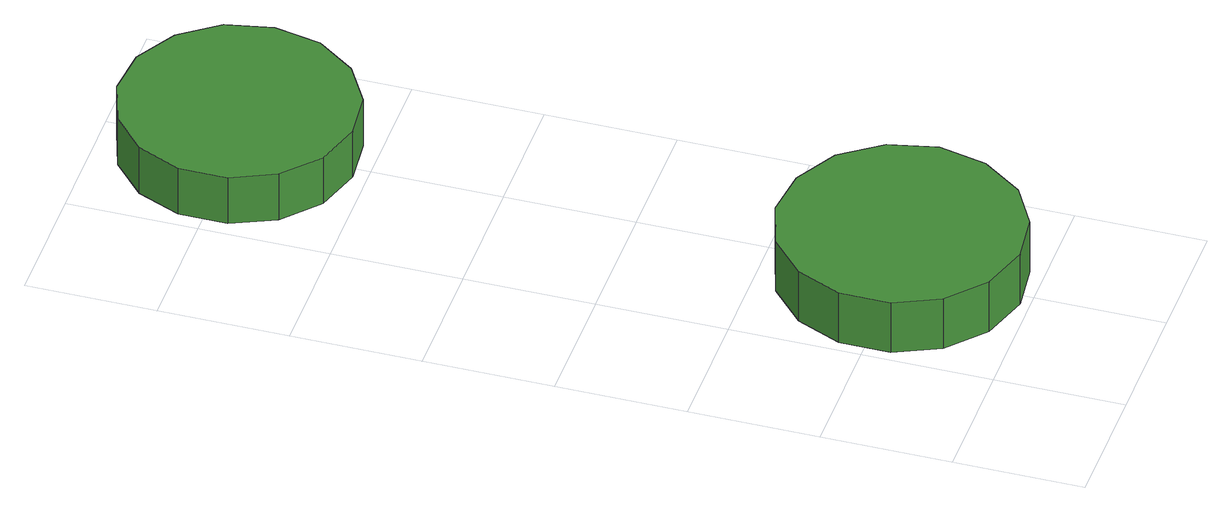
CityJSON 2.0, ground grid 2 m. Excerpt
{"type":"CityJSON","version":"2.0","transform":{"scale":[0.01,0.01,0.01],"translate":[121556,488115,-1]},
"CityObjects":{
"tree1":{"type":"SolitaryVegetationObject","attributes":{"function":"something"},"geometry":[{"type":"MultiSurface","lod":"1","boundaries":[[[0,1,2,3,4,5,6,7,8,9,10,11,12,13,14]],[[15,16,17,18,19,20,21,22,23,24,25,26,27,28,29]],[[0,29,28,1]],[[1,28,27,2]],[[2,27,26,3]],[[3,26,25,4]],[[4,25,24,5]],[[5,24,23,6]],[[6,23,22,7]],[[7,22,21,8]],[[8,21,20,9]],[[9,20,19,10]],[[10,19,18,11]],[[11,18,17,12]],[[12,17,16,13]],[[13,16,15,14]],[[14,15,29,0]]]}]},
"tree2":{"type":"SolitaryVegetationObject","attributes":{"function":"something"},"geometry":[{"type":"MultiSurface","lod":"1","boundaries":[[[30,31,32,33,34,35,36,37,38,39,40,41,42,43,44]],[[45,46,47,48,49,50,51,52,53,54,55,56,57,58,59]],[[30,59,58,31]],[[31,58,57,32]],[[32,57,56,33]],[[33,56,55,34]],[[34,55,54,35]],[[35,54,53,36]],[[36,53,52,37]],[[37,52,51,38]],[[38,51,50,39]],[[39,50,49,40]],[[40,49,48,41]],[[41,48,47,42]],[[42,47,46,43]],[[43,46,45,44]],[[44,45,59,30]]]}]}
},
"vertices":[
[386,200,180],[369,275,180],[324,338,180],[257,376,180],[181,385,180],[107,361,180],[50,309,180],[19,239,180],[19,161,180],[50,91,180],[107,39,180],[181,15,180],[257,24,180],[324,62,180],[369,125,180],[369,125,89],[324,62,89],[257,24,89],[181,15,89],[107,39,89],[50,91,89],[19,161,89],[19,239,89],[50,309,89],[107,361,89],[181,385,89],[257,376,89],[324,338,89],[369,275,89],[386,200,89],
[379,1200,173],[364,1273,173],[320,1333,173],[255,1371,173],[181,1378,173],[110,1355,173],[55,1305,173],[25,1237,173],[25,1163,173],[55,1095,173],[110,1045,173],[181,1022,173],[255,1029,173],[320,1067,173],[364,1127,173],[364,1127,89],[320,1067,89],[255,1029,89],[181,1022,89],[110,1045,89],[55,1095,89],[25,1163,89],[25,1237,89],[55,1305,89],[110,1355,89],[181,1378,89],[255,1371,89],[320,1333,89],[364,1273,89],[379,1200,89]
]}
